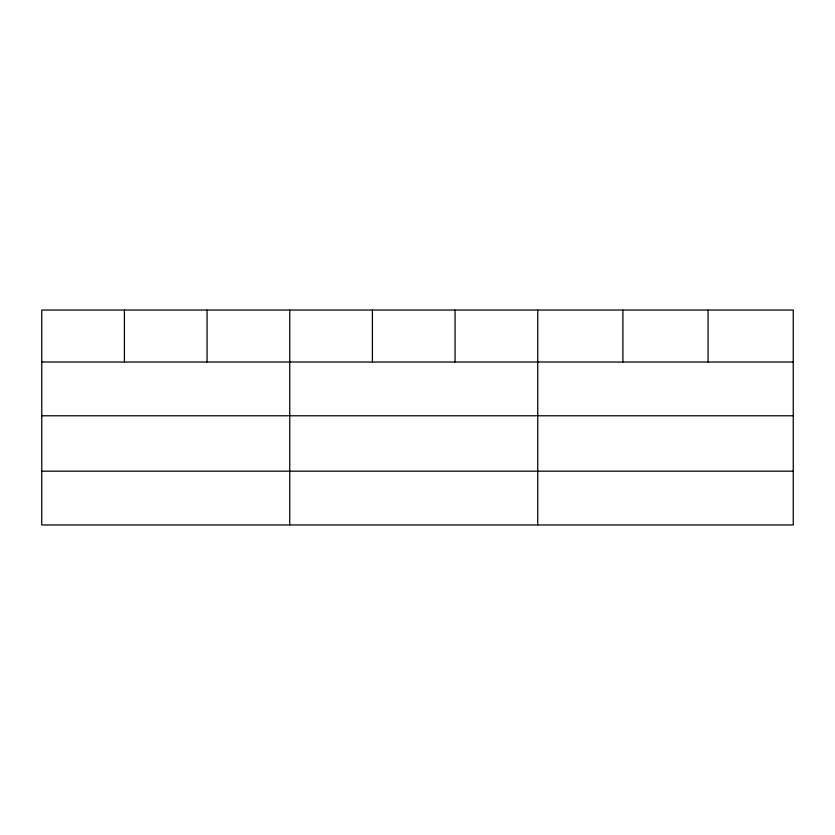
<?xml version="1.0" encoding="UTF-8"?>
<svg xmlns="http://www.w3.org/2000/svg" width="835" height="835" viewBox="0 0 835 835"><rect width="100%" height="100%" fill="white"/><g stroke="black" fill="none" stroke-linecap="round" stroke-linejoin="round"><path stroke-width="1.25" d="M793.25 415.778L793.25 310.056L41.75 310.056L41.75 524.944L793.25 524.944L793.25 415.778L41.75 415.778M41.75 362.014L793.25 362.014M41.75 471.18L793.25 471.18M708.08 310.056L708.08 362.014M622.91 310.056L622.91 362.014M537.74 310.056L537.74 524.944M455.075 310.056L455.075 362.014M372.41 310.056L372.41 362.014M289.745 310.056L289.745 524.944M207.08 310.056L207.08 362.014M124.415 310.056L124.415 362.014"/></g></svg>
